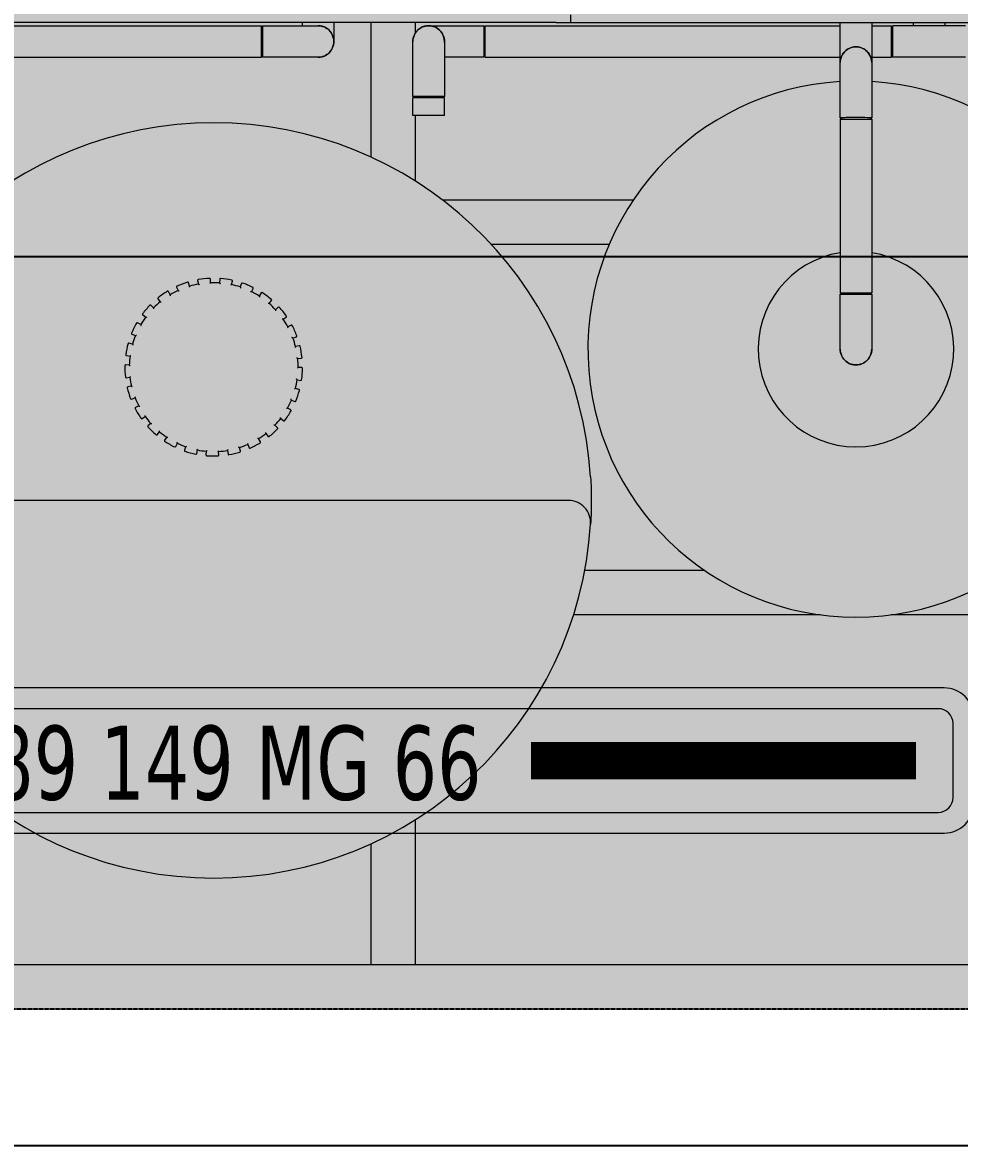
# Model space of a CAD drawing. Header units: centimetres. Extents: x 405564 to 502064, y 46284 to 60634.
# Drawn here: x 485385.8 to 485449, y 55890.3 to 55966.1 of the extents above; entities that cross this region are included whole.
import ezdxf
from ezdxf.enums import TextEntityAlignment as Align

# ---------------------------------------------------------------- set-up
doc = ezdxf.new("R2010")
doc.units = ezdxf.units.CM
doc.linetypes.add('( Hidden )', pattern=[0.375, 0.25, -0.125])
doc.layers.get('0').update_dxf_attribs({"color": 8, "lineweight": 9})
for name, color, linetype, lineweight in [('0-KRCN-AYDINLATMA-130426', 8, 'Continuous', 9), ('0-KRCN-MİMARİ-220526', 8, 'Continuous', 9), ('Visible (ISO)', 8, 'Continuous', 18)]:
    doc.layers.add(name, color=color, linetype=linetype, lineweight=lineweight)
doc.layers.add('AS_NOT_MIMARI', color=8, linetype='Continuous')
doc.layers.add('AS_TAV', color=8, linetype='Continuous')
doc.styles.add('TAHOMA', font='tahoma.ttf')

# ---------------------------------------------------------------- blocks, each defined once
blk = doc.blocks.new('YPL 064U 40OD00 8K89 149 MG 66')
at = {"layer": '0-KRCN-AYDINLATMA-130426'}
for points in [[(75.25, -2.9), (75.25, 2.9, 0.414214), (73.25, 4.9), (-73.25, 4.9, 0.414214), (-75.25, 2.9), (-75.25, -2.9, 0.414214), (-73.25, -4.9), (73.25, -4.9, 0.414214)], [(73.85, -2.5), (73.85, 2.5, 0.414214), (72.85, 3.5), (-72.85, 3.5, 0.414214), (-73.85, 2.5), (-73.85, -2.5, 0.414214), (-72.85, -3.5), (72.85, -3.5, 0.414214)]]:
    blk.add_lwpolyline(points, format="xyb", close=True, dxfattribs=at)
at = {"layer": '0-KRCN-AYDINLATMA-130426', "const_width": 2.508, "elevation": 1.254}
blk.add_lwpolyline([(45.352, -0.008), (71.347, -0.008)], dxfattribs=at)
at = {"layer": '0-KRCN-AYDINLATMA-130426', "ltscale": 60, "style": 'TAHOMA', "width": 0.8}
blk.add_text('YPL 064U 40OD00 8K89 149 MG 66', height=5, dxfattribs=at).set_placement((0.002, -0.148), align=Align.MIDDLE_CENTER)
blk = doc.blocks.new('G$C546873DE')
at = {"layer": '0-KRCN-AYDINLATMA-130426'}
blk.add_blockref('YPL 064U 40OD00 8K89 149 MG 66', (14810.68, 8782.296), dxfattribs=at)
blk = doc.blocks.new('A$Cdfb98813')
h = blk.add_hatch()
h.set_pattern_fill('ANGLE', color=256)
h.set_pattern_definition([(0, (-482318.783, -59032.118), (0, 6.985), [5.08, -1.905]), (90, (-482318.783, -59032.118), (-6.985, 4e-16), [5.08, -1.905])])
h.paths.add_polyline_path([(2235.139, -683), (325.139, -683), (325.139, -933.015), (2235.139, -933.015)])
h.paths.add_polyline_path([(800, -700), (900, -700), (900, -800), (800, -800)], flags=16)
h.paths.add_polyline_path([(1700, -700), (1800, -700), (1800, -800), (1700, -800)], flags=16)
at = {"linetype": '( Hidden )'}
blk.add_lwpolyline([(2235.139, -683), (325.139, -683), (325.139, -933.015), (2235.139, -933.015)], close=True, dxfattribs=at)
blk.add_lwpolyline([(2235.139, -683), (325.139, -683), (325.139, -933.015), (2235.139, -933.015)], close=True, dxfattribs=at)
at = {"layer": 'AS_TAV'}
blk.add_lwpolyline([(1880, -882.25), (621.002, -882.25), (621.002, -942.25), (1880, -942.25)], close=True, dxfattribs=at)
at = {"layer": 'Visible (ISO)'}
for p, q in [((1573.028, -866.415), (1573.028, -865.895)), ((1572.048, -866.415), (1412.528, -866.415)), ((1517.996, -866.635), (1552.157, -866.635)), ((1552.157, -868.768), (1552.157, -866.635)), ((1552.249, -866.635), (1555.966, -866.635)), ((1554.9, -866.415), (1554.9, -866.635)), ((1557.034, -866.415), (1557.034, -867.702)), ((1559.528, -866.415), (1559.528, -875.498)), ((1562.528, -866.415), (1562.528, -867.144)), ((1563.439, -866.635), (1567.155, -866.635)), ((1567.247, -868.768), (1567.247, -866.635)), ((1567.247, -866.635), (1591.224, -866.635)), ((1572.048, -866.415), (1573.028, -866.415)), ((1573.028, -866.415), (1627.008, -866.415)), ((1591.224, -869.125), (1591.224, -866.415)), ((1593.358, -866.415), (1593.358, -869.124)), ((1593.358, -866.635), (1594.693, -866.635)), ((1594.693, -866.727), (1594.785, -866.635)), ((1594.693, -868.768), (1594.693, -866.635)), ((1594.785, -868.768), (1594.785, -866.635)), ((1599.68, -866.635), (1594.785, -866.635)), ((1596.166, -866.635), (1596.166, -866.415)), ((1598.299, -866.415), (1598.299, -866.635)), ((1562.371, -871.419), (1562.371, -867.703)), ((1564.504, -867.703), (1564.504, -871.419)), ((1517.996, -868.768), (1552.157, -868.768)), ((1555.966, -868.768), (1552.249, -868.768)), ((1567.155, -868.768), (1564.504, -868.768)), ((1567.247, -868.768), (1591.224, -868.768)), ((1593.297, -868.768), (1593.297, -868.768)), ((1593.358, -868.768), (1594.693, -868.768)), ((1594.693, -868.676), (1594.785, -868.768)), ((1599.68, -868.768), (1594.785, -868.768)), ((1591.224, -872.844), (1591.224, -869.127)), ((1593.358, -869.127), (1593.358, -872.844)), ((1564.504, -871.512), (1562.371, -871.512)), ((1562.371, -872.701), (1562.371, -871.512)), ((1564.504, -872.701), (1564.504, -871.512)), ((1564.504, -872.701), (1562.371, -872.701)), ((1562.528, -872.701), (1562.528, -877.121)), ((1591.224, -872.936), (1593.358, -872.936)), ((1591.224, -872.936), (1591.224, -884.662)), ((1593.358, -872.936), (1593.358, -884.662)), ((1577.243, -878.415), (1564.39, -878.415)), ((1575.624, -881.415), (1567.681, -881.415)), ((1547.296, -884.224), (1547.224, -883.985)), ((1547.839, -883.837), (1547.885, -884.083)), ((1548.705, -883.992), (1548.696, -883.742)), ((1549.328, -883.752), (1549.311, -884.001)), ((1550.129, -884.117), (1550.182, -883.873)), ((1550.792, -884.039), (1550.713, -884.276)), ((1545.988, -884.8), (1545.86, -884.586)), ((1546.418, -884.29), (1546.523, -884.517)), ((1551.476, -884.592), (1551.588, -884.368)), ((1552.137, -884.681), (1552.002, -884.892)), ((1591.224, -884.662), (1593.358, -884.662)), ((1591.224, -888.471), (1591.224, -884.754)), ((1593.358, -884.754), (1593.358, -888.471)), ((1544.865, -885.683), (1544.687, -885.508)), ((1545.155, -885.082), (1545.313, -885.276)), ((1552.663, -885.387), (1552.827, -885.199)), ((1553.281, -885.638), (1553.098, -885.808)), ((1544.128, -886.164), (1544.329, -886.312)), ((1553.615, -886.453), (1553.821, -886.311)), ((1543.997, -886.818), (1543.781, -886.692)), ((1554.151, -886.85), (1553.932, -886.969)), ((1543.402, -887.467), (1543.634, -887.56)), ((1554.272, -887.721), (1554.507, -887.635)), ((1543.438, -888.133), (1543.198, -888.065)), ((1554.693, -888.239), (1554.451, -888.3)), ((1543.224, -889.546), (1542.974, -889.54)), ((1543.023, -888.909), (1543.271, -888.942)), ((1554.593, -889.114), (1554.842, -889.089)), ((1554.872, -889.72), (1554.622, -889.719)), ((1543.015, -890.401), (1543.263, -890.371)), ((1543.367, -890.967), (1543.124, -891.023)), ((1554.557, -890.542), (1554.804, -890.58)), ((1543.378, -891.847), (1543.611, -891.757)), ((1554.677, -891.199), (1554.435, -891.135)), ((1543.86, -892.308), (1543.638, -892.423)), ((1554.12, -892.582), (1553.902, -892.461)), ((1554.168, -891.917), (1554.398, -892.014)), ((1544.089, -893.158), (1544.292, -893.012)), ((1553.449, -893.151), (1553.647, -893.303)), ((1544.671, -893.485), (1544.485, -893.651)), ((1545.104, -894.251), (1545.265, -894.059)), ((1553.237, -893.784), (1553.056, -893.612)), ((1545.749, -894.423), (1545.61, -894.63)), ((1546.359, -895.057), (1546.467, -894.832)), ((1552.082, -894.728), (1551.95, -894.517)), ((1552.445, -894.168), (1552.599, -894.365)), ((1547.026, -895.063), (1546.943, -895.299)), ((1547.775, -895.526), (1547.823, -895.281)), ((1548.423, -895.366), (1548.401, -895.614)), ((1549.263, -895.627), (1549.249, -895.378)), ((1549.851, -895.311), (1549.891, -895.558)), ((1550.729, -895.356), (1550.654, -895.118)), ((1551.22, -894.904), (1551.321, -895.132)), ((1572.875, -898.687), (1524.969, -898.687)), ((1582.077, -903.415), (1573.98, -903.415)), ((1589.908, -906.415), (1573.223, -906.415)), ((1617.301, -906.415), (1594.675, -906.415)), ((1562.528, -920.254), (1562.528, -930.015)), ((1559.528, -921.877), (1559.528, -930.015)), ((1412.528, -930.015), (1624.528, -930.015)), ((1409.528, -933.015), (1627.528, -933.015))]:
    blk.add_line(p, q, dxfattribs=at)
for centre, radius, start, end in [((1555.967, -867.702), 1.067, 270, 90.06004), ((1563.437, -867.702), 1.067, 359.93996, 179.99432), ((1592.291, -869.126), 1.067, 359.93996, 179.99432), ((1592.291, -888.472), 18.1, 93.37893, 86.62107), ((1548.922, -898.687), 25.5, 3.58332, 176.41668), ((1592.291, -888.472), 6.6, 99.30189, 80.69811), ((1546.464, -884.269), 0.05, 114.40442, 204.8859), ((1548.922, -889.687), 6, 107.05781, 114.40442), ((1547.177, -883.999), 0.05, 16.57633, 107.05781), ((1548.922, -889.687), 5.7, 100.4859, 106.57633), ((1547.888, -883.828), 0.05, 100.00442, 190.4859), ((1548.922, -889.687), 6, 92.65781, 100.00442), ((1548.646, -883.744), 0.05, 2.17633, 92.65781), ((1548.922, -889.687), 5.7, 86.0859, 92.17633), ((1549.378, -883.755), 0.05, 85.60442, 176.0859), ((1548.922, -889.687), 6, 78.25781, 85.60442), ((1548.922, -889.687), 5.7, 71.6859, 77.77633), ((1550.133, -883.862), 0.05, 347.77633, 78.25781), ((1550.839, -884.055), 0.05, 71.20442, 161.6859), ((1548.922, -889.687), 6, 63.85781, 71.20442), ((1548.922, -889.687), 6, 121.45781, 128.80442), ((1545.817, -884.612), 0.05, 30.97633, 121.45781), ((1548.922, -889.687), 5.7, 114.8859, 120.97633), ((1548.922, -889.687), 5.7, 57.2859, 63.37633), ((1551.543, -884.346), 0.05, 333.37633, 63.85781), ((1552.18, -884.708), 0.05, 56.80442, 147.2859), ((1548.922, -889.687), 6, 49.45781, 56.80442), ((1548.922, -889.687), 6, 135.85781, 143.20442), ((1544.652, -885.544), 0.05, 45.37633, 135.85781), ((1548.922, -889.687), 5.7, 129.2859, 135.37633), ((1545.193, -885.051), 0.05, 128.80442, 219.2859), ((1548.922, -889.687), 5.7, 42.8859, 48.97633), ((1552.789, -885.166), 0.05, 318.97633, 49.45781), ((1553.315, -885.675), 0.05, 42.40442, 132.8859), ((1548.922, -889.687), 6, 35.05781, 42.40442), ((1548.922, -889.687), 5.7, 143.6859, 149.77633), ((1544.157, -886.124), 0.05, 143.20442, 233.6859), ((1548.922, -889.687), 5.7, 28.4859, 34.57633), ((1553.792, -886.27), 0.05, 304.57633, 35.05781), ((1548.922, -889.687), 6, 150.25781, 157.60442), ((1543.756, -886.736), 0.05, 59.77633, 150.25781), ((1554.175, -886.894), 0.05, 28.00442, 118.4859), ((1548.922, -889.687), 6, 20.65781, 28.00442), ((1543.421, -887.42), 0.05, 157.60442, 248.0859), ((1548.922, -889.687), 5.7, 158.0859, 164.17633), ((1548.922, -889.687), 5.7, 14.0859, 20.17633), ((1554.489, -887.588), 0.05, 290.17633, 20.65781), ((1548.922, -889.687), 6, 164.65781, 172.00442), ((1543.184, -888.113), 0.05, 74.17633, 164.65781), ((1554.705, -888.288), 0.05, 13.60442, 104.0859), ((1548.922, -889.687), 6, 6.25781, 13.60442), ((1592.291, -888.472), 1.067, 179.93996, 359.99432), ((1542.973, -889.59), 0.05, 88.57633, 179.05781), ((1543.03, -888.86), 0.05, 172.00442, 262.4859), ((1548.922, -889.687), 5.7, 172.4859, 178.57633), ((1548.922, -889.687), 5.7, 359.6859, 5.77633), ((1554.836, -889.039), 0.05, 275.77633, 6.25781), ((1548.922, -889.687), 6, 179.05781, 186.40442), ((1548.922, -889.687), 6, 351.85781, 359.20442), ((1554.871, -889.77), 0.05, 359.20442, 89.6859), ((1543.009, -890.351), 0.05, 186.40442, 276.8859), ((1543.135, -891.072), 0.05, 102.97633, 193.45781), ((1548.922, -889.687), 5.7, 186.8859, 192.97633), ((1548.922, -889.687), 5.7, 345.2859, 351.37633), ((1554.812, -890.53), 0.05, 261.37633, 351.85781), ((1548.922, -889.687), 6, 193.45781, 200.80442), ((1543.36, -891.801), 0.05, 200.80442, 291.2859), ((1548.922, -889.687), 5.7, 201.2859, 207.37633), ((1548.922, -889.687), 6, 337.45781, 344.80442), ((1554.664, -891.247), 0.05, 344.80442, 75.2859), ((1543.661, -892.468), 0.05, 117.37633, 207.85781), ((1548.922, -889.687), 6, 207.85781, 215.20442), ((1548.922, -889.687), 5.7, 330.8859, 336.97633), ((1554.096, -892.626), 0.05, 330.40442, 60.8859), ((1554.417, -891.968), 0.05, 246.97633, 337.45781), ((1544.06, -893.118), 0.05, 215.20442, 305.6859), ((1548.922, -889.687), 5.7, 215.6859, 221.77633), ((1548.922, -889.687), 5.7, 316.4859, 322.57633), ((1553.677, -893.263), 0.05, 232.57633, 323.05781), ((1548.922, -889.687), 6, 323.05781, 330.40442), ((1544.518, -893.689), 0.05, 131.77633, 222.25781), ((1548.922, -889.687), 6, 222.25781, 229.60442), ((1548.922, -889.687), 5.7, 230.0859, 236.17633), ((1548.922, -889.687), 6, 308.65781, 316.00442), ((1553.202, -893.82), 0.05, 316.00442, 46.4859), ((1545.066, -894.219), 0.05, 229.60442, 320.0859), ((1545.652, -894.658), 0.05, 146.17633, 236.65781), ((1548.922, -889.687), 6, 236.65781, 244.00442), ((1548.922, -889.687), 5.7, 244.4859, 250.57633), ((1548.922, -889.687), 6, 294.25781, 301.60442), ((1548.922, -889.687), 5.7, 302.0859, 308.17633), ((1552.04, -894.755), 0.05, 301.60442, 32.0859), ((1552.639, -894.334), 0.05, 218.17633, 308.65781), ((1546.314, -895.035), 0.05, 244.00442, 334.4859), ((1546.99, -895.315), 0.05, 160.57633, 251.05781), ((1548.922, -889.687), 6, 251.05781, 258.40442), ((1547.726, -895.516), 0.05, 258.40442, 348.8859), ((1548.922, -889.687), 5.7, 258.8859, 264.97633), ((1548.451, -895.619), 0.05, 174.97633, 265.45781), ((1548.922, -889.687), 5.7, 273.2859, 279.37633), ((1549.941, -895.55), 0.05, 189.37633, 279.85781), ((1548.922, -889.687), 6, 279.85781, 287.20442), ((1548.922, -889.687), 5.7, 287.6859, 293.77633), ((1550.682, -895.371), 0.05, 287.20442, 17.6859), ((1551.366, -895.112), 0.05, 203.77633, 294.25781), ((1548.922, -889.687), 6, 265.45781, 272.80442), ((1549.213, -895.63), 0.05, 272.80442, 3.2859), ((1572.875, -900.187), 1.5, 356.41668, 90), ((1548.922, -898.687), 25.5, 183.58332, 356.41668)]:
    blk.add_arc(centre, radius, start, end, dxfattribs=at)
for points in [[(1552.249, -866.635), (1552.219, -866.665), (1552.188, -866.696), (1552.157, -866.727)], [(1567.247, -866.727), (1567.217, -866.696), (1567.186, -866.665), (1567.155, -866.635)], [(1562.371, -867.703), (1562.371, -867.702), (1562.371, -867.702), (1562.371, -867.701)], [(1552.157, -868.676), (1552.188, -868.707), (1552.219, -868.738), (1552.249, -868.768)], [(1552.249, -868.768), (1552.249, -868.768), (1552.249, -868.768), (1552.249, -868.768)], [(1555.967, -868.768), (1555.967, -868.768), (1555.966, -868.768), (1555.966, -868.768)], [(1567.155, -868.768), (1567.186, -868.738), (1567.217, -868.707), (1567.247, -868.676)], [(1591.224, -869.127), (1591.224, -869.127), (1591.224, -869.126), (1591.224, -869.126)], [(1562.371, -871.419), (1562.371, -871.419), (1562.371, -871.419), (1562.371, -871.419)], [(1562.371, -871.419), (1562.401, -871.45), (1562.432, -871.481), (1562.463, -871.512)], [(1564.412, -871.512), (1564.443, -871.481), (1564.473, -871.45), (1564.504, -871.419)], [(1591.224, -872.844), (1591.224, -872.844), (1591.224, -872.844), (1591.224, -872.844)], [(1591.224, -872.844), (1591.255, -872.875), (1591.286, -872.905), (1591.317, -872.936)], [(1593.266, -872.936), (1593.297, -872.905), (1593.327, -872.875), (1593.358, -872.844)], [(1591.317, -884.662), (1591.286, -884.693), (1591.255, -884.724), (1591.224, -884.754)], [(1593.358, -884.754), (1593.327, -884.724), (1593.297, -884.693), (1593.266, -884.662)], [(1593.358, -884.754), (1593.358, -884.754), (1593.358, -884.754), (1593.358, -884.754)], [(1593.358, -888.471), (1593.358, -888.471), (1593.358, -888.472), (1593.358, -888.472)]]:
    blk.add_open_spline(points, degree=3, dxfattribs=at)
for points, knots in [([(1552.249, -868.768), (1552.25, -868.768), (1552.25, -868.653), (1552.251, -868.456), (1552.251, -868.357), (1552.251, -868.239), (1552.251, -868.109), (1552.251, -867.98), (1552.251, -867.841), (1552.251, -867.701), (1552.251, -867.561), (1552.251, -867.422), (1552.251, -867.292), (1552.251, -867.163), (1552.251, -867.045), (1552.251, -866.947), (1552.25, -866.848), (1552.25, -866.769), (1552.25, -866.716), (1552.25, -866.663), (1552.25, -866.634), (1552.249, -866.635)], [-1, -1, -1, -1, -0.875, -0.875, -0.875, -0.8125, -0.8125, -0.8125, -0.75, -0.75, -0.75, -0.6875, -0.6875, -0.6875, -0.625, -0.625, -0.625, -0.5625, -0.5625, -0.5625, -0.5000831, -0.5000831, -0.5000831, -0.5000831]), ([(1555.966, -866.635), (1556.106, -866.635), (1556.244, -866.662), (1556.373, -866.716), (1556.503, -866.769), (1556.621, -866.848), (1556.72, -866.947), (1556.918, -867.144), (1557.033, -867.42), (1557.033, -867.7), (1557.033, -867.84), (1557.006, -867.979), (1556.952, -868.108), (1556.899, -868.238), (1556.82, -868.356), (1556.721, -868.455), (1556.622, -868.554), (1556.505, -868.633), (1556.375, -868.687), (1556.246, -868.741), (1556.107, -868.768), (1555.967, -868.768), (1555.967, -868.768), (1555.967, -868.768), (1555.967, -868.768)], [-0.4998539, -0.4998539, -0.4998539, -0.4998539, -0.4375, -0.4375, -0.4375, -0.375, -0.375, -0.375, -0.25, -0.25, -0.25, -0.1875, -0.1875, -0.1875, -0.125, -0.125, -0.125, -0.0625, -0.0625, -0.0625, 0, 0, 0, 0.0000157, 0.0000157, 0.0000157, 0.0000157]), ([(1562.371, -867.701), (1562.371, -867.422), (1562.486, -867.145), (1562.683, -866.948), (1562.782, -866.849), (1562.9, -866.77), (1563.029, -866.717), (1563.159, -866.663), (1563.298, -866.636), (1563.438, -866.636), (1563.578, -866.636), (1563.717, -866.664), (1563.847, -866.717), (1563.976, -866.771), (1564.094, -866.85), (1564.192, -866.949), (1564.291, -867.048), (1564.37, -867.167), (1564.423, -867.295), (1564.476, -867.423), (1564.504, -867.563), (1564.504, -867.703)], [-1, -1, -1, -1, -0.875, -0.875, -0.875, -0.8125, -0.8125, -0.8125, -0.75, -0.75, -0.75, -0.6875, -0.6875, -0.6875, -0.625, -0.625, -0.625, -0.5625, -0.5625, -0.5625, -0.5002593, -0.5002593, -0.5002593, -0.5002593]), ([(1564.504, -867.757), (1564.505, -867.739), (1564.506, -867.721), (1564.506, -867.704), (1564.506, -867.563), (1564.478, -867.425), (1564.425, -867.295), (1564.372, -867.165), (1564.293, -867.048), (1564.194, -866.948), (1564.096, -866.849), (1563.977, -866.77), (1563.849, -866.717), (1563.721, -866.663), (1563.58, -866.635), (1563.439, -866.635), (1563.439, -866.635), (1563.439, -866.635), (1563.439, -866.635)], [-0.7579699, -0.7579699, -0.7579699, -0.7579699, -0.75, -0.75, -0.75, -0.6875, -0.6875, -0.6875, -0.625, -0.625, -0.625, -0.5625, -0.5625, -0.5625, -0.5, -0.5, -0.5, -0.4998864, -0.4998864, -0.4998864, -0.4998864]), ([(1567.155, -866.635), (1567.155, -866.635), (1567.155, -866.635), (1567.155, -866.635), (1567.155, -866.635), (1567.156, -866.663), (1567.156, -866.717), (1567.156, -866.77), (1567.157, -866.849), (1567.157, -866.948), (1567.158, -867.146), (1567.158, -867.423), (1567.158, -867.703), (1567.158, -867.842), (1567.158, -867.981), (1567.158, -868.111), (1567.158, -868.24), (1567.157, -868.357), (1567.157, -868.457), (1567.157, -868.556), (1567.156, -868.634), (1567.156, -868.688), (1567.156, -868.741), (1567.155, -868.768), (1567.155, -868.768)], [-0.5002593, -0.5002593, -0.5002593, -0.5002593, -0.5, -0.5, -0.5, -0.4375, -0.4375, -0.4375, -0.375, -0.375, -0.375, -0.25, -0.25, -0.25, -0.1875, -0.1875, -0.1875, -0.125, -0.125, -0.125, -0.0625, -0.0625, -0.0625, -0.0001822, -0.0001822, -0.0001822, -0.0001822]), ([(1597.287, -866.635), (1597.269, -866.634), (1597.25, -866.633), (1597.231, -866.633), (1597.213, -866.633), (1597.195, -866.634), (1597.177, -866.635)], [-0.25835912, -0.25835912, -0.25835912, -0.25835912, -0.25, -0.25, -0.25, -0.24188931, -0.24188931, -0.24188931, -0.24188931]), ([(1593.358, -869.128), (1593.358, -869.127), (1593.358, -869.125), (1593.358, -869.123), (1593.358, -868.983), (1593.33, -868.844), (1593.276, -868.715), (1593.222, -868.586), (1593.143, -868.468), (1593.044, -868.369), (1592.846, -868.172), (1592.57, -868.058), (1592.29, -868.058), (1592.15, -868.058), (1592.011, -868.086), (1591.882, -868.14), (1591.753, -868.193), (1591.635, -868.272), (1591.536, -868.371), (1591.437, -868.471), (1591.359, -868.588), (1591.305, -868.718), (1591.252, -868.847), (1591.224, -868.986), (1591.224, -869.126)], [-0.5007204, -0.5007204, -0.5007204, -0.5007204, -0.5, -0.5, -0.5, -0.4375, -0.4375, -0.4375, -0.375, -0.375, -0.375, -0.25, -0.25, -0.25, -0.1875, -0.1875, -0.1875, -0.125, -0.125, -0.125, -0.0625, -0.0625, -0.0625, -0.0000315, -0.0000315, -0.0000315, -0.0000315]), ([(1591.224, -869.126), (1591.225, -868.846), (1591.339, -868.57), (1591.537, -868.372), (1591.636, -868.274), (1591.754, -868.195), (1591.883, -868.141), (1592.013, -868.088), (1592.152, -868.06), (1592.292, -868.06), (1592.432, -868.06), (1592.571, -868.088), (1592.7, -868.142), (1592.83, -868.196), (1592.947, -868.274), (1593.046, -868.373), (1593.145, -868.472), (1593.224, -868.591), (1593.277, -868.719), (1593.33, -868.847), (1593.358, -868.987), (1593.358, -869.127)], [-1, -1, -1, -1, -0.875, -0.875, -0.875, -0.8125, -0.8125, -0.8125, -0.75, -0.75, -0.75, -0.6875, -0.6875, -0.6875, -0.625, -0.625, -0.625, -0.5625, -0.5625, -0.5625, -0.5002593, -0.5002593, -0.5002593, -0.5002593]), ([(1564.504, -871.419), (1564.504, -871.419), (1564.504, -871.419), (1564.504, -871.419), (1564.504, -871.419), (1564.477, -871.419), (1564.423, -871.418), (1564.37, -871.418), (1564.291, -871.418), (1564.192, -871.418), (1563.995, -871.418), (1563.718, -871.417), (1563.439, -871.417), (1563.299, -871.417), (1563.16, -871.417), (1563.031, -871.418), (1562.901, -871.418), (1562.783, -871.418), (1562.684, -871.418), (1562.585, -871.418), (1562.506, -871.418), (1562.452, -871.418), (1562.398, -871.419), (1562.371, -871.419), (1562.371, -871.419), (1562.371, -871.419), (1562.371, -871.419), (1562.371, -871.419)], [-0.5003432, -0.5003432, -0.5003432, -0.5003432, -0.5, -0.5, -0.5, -0.4375, -0.4375, -0.4375, -0.375, -0.375, -0.375, -0.25, -0.25, -0.25, -0.1875, -0.1875, -0.1875, -0.125, -0.125, -0.125, -0.0625, -0.0625, -0.0625, 0, 0, 0, 0.0000157, 0.0000157, 0.0000157, 0.0000157]), ([(1593.358, -872.844), (1593.358, -872.844), (1593.358, -872.844), (1593.358, -872.844), (1593.358, -872.844), (1593.331, -872.843), (1593.277, -872.843), (1593.224, -872.843), (1593.145, -872.843), (1593.046, -872.843), (1592.849, -872.842), (1592.572, -872.842), (1592.293, -872.842), (1592.153, -872.842), (1592.014, -872.842), (1591.884, -872.842), (1591.755, -872.842), (1591.637, -872.842), (1591.538, -872.843), (1591.439, -872.843), (1591.36, -872.843), (1591.306, -872.843), (1591.252, -872.843), (1591.225, -872.844), (1591.224, -872.844), (1591.224, -872.844), (1591.224, -872.844), (1591.224, -872.844)], [-0.5003432, -0.5003432, -0.5003432, -0.5003432, -0.5, -0.5, -0.5, -0.4375, -0.4375, -0.4375, -0.375, -0.375, -0.375, -0.25, -0.25, -0.25, -0.1875, -0.1875, -0.1875, -0.125, -0.125, -0.125, -0.0625, -0.0625, -0.0625, 0, 0, 0, 0.0000157, 0.0000157, 0.0000157, 0.0000157]), ([(1547.296, -884.224), (1547.296, -884.224), (1547.295, -884.225), (1547.294, -884.228), (1547.292, -884.231), (1547.288, -884.238), (1547.285, -884.244), (1547.279, -884.255), (1547.276, -884.261), (1547.269, -884.273), (1547.266, -884.28), (1547.262, -884.286), (1547.262, -884.287), (1547.262, -884.287)], [0.09561596, 0.09561596, 0.09561596, 0.09561596, 0.10978, 0.10978, 0.12595669, 0.12595669, 0.14752691, 0.14752691, 0.16882745, 0.16882745, 0.19123192, 0.19123192, 0.1916811, 0.1916811, 0.1916811, 0.1916811]), ([(1547.885, -884.083), (1547.885, -884.083), (1547.885, -884.083), (1547.888, -884.085), (1547.891, -884.087), (1547.898, -884.092), (1547.903, -884.095), (1547.913, -884.102), (1547.919, -884.106), (1547.93, -884.114), (1547.936, -884.118), (1547.943, -884.123), (1547.943, -884.123), (1547.943, -884.123)], [-0.09561596, -0.09561596, -0.09561596, -0.09561596, -0.08145192, -0.08145192, -0.06527524, -0.06527524, -0.04370502, -0.04370502, -0.02240448, -0.02240448, 0, 0, 0.00044918, 0.00044918, 0.00044918, 0.00044918]), ([(1548.705, -883.992), (1548.705, -883.992), (1548.705, -883.992), (1548.702, -883.995), (1548.7, -883.997), (1548.695, -884.003), (1548.691, -884.008), (1548.682, -884.017), (1548.677, -884.022), (1548.668, -884.032), (1548.663, -884.038), (1548.658, -884.043), (1548.658, -884.044), (1548.657, -884.044)], [0.09561596, 0.09561596, 0.09561596, 0.09561596, 0.10978, 0.10978, 0.12595669, 0.12595669, 0.14752691, 0.14752691, 0.16882745, 0.16882745, 0.19123192, 0.19123192, 0.1916811, 0.1916811, 0.1916811, 0.1916811]), ([(1549.311, -884.001), (1549.311, -884.001), (1549.312, -884.001), (1549.314, -884.004), (1549.316, -884.006), (1549.322, -884.013), (1549.325, -884.017), (1549.334, -884.027), (1549.338, -884.032), (1549.347, -884.043), (1549.352, -884.048), (1549.357, -884.054), (1549.357, -884.054), (1549.357, -884.054)], [-0.09561596, -0.09561596, -0.09561596, -0.09561596, -0.08145192, -0.08145192, -0.06527524, -0.06527524, -0.04370502, -0.04370502, -0.02240448, -0.02240448, 0, 0, 0.00044918, 0.00044918, 0.00044918, 0.00044918]), ([(1550.129, -884.117), (1550.129, -884.117), (1550.128, -884.117), (1550.125, -884.119), (1550.122, -884.121), (1550.115, -884.125), (1550.11, -884.129), (1550.1, -884.135), (1550.094, -884.139), (1550.082, -884.147), (1550.076, -884.151), (1550.07, -884.155), (1550.069, -884.155), (1550.069, -884.155)], [0.09561596, 0.09561596, 0.09561596, 0.09561596, 0.10978, 0.10978, 0.12595669, 0.12595669, 0.14752691, 0.14752691, 0.16882745, 0.16882745, 0.19123192, 0.19123192, 0.1916811, 0.1916811, 0.1916811, 0.1916811]), ([(1545.988, -884.8), (1545.988, -884.8), (1545.988, -884.801), (1545.987, -884.805), (1545.986, -884.808), (1545.984, -884.816), (1545.983, -884.822), (1545.98, -884.834), (1545.978, -884.84), (1545.975, -884.854), (1545.973, -884.861), (1545.971, -884.869), (1545.971, -884.869), (1545.971, -884.869)], [0.09561596, 0.09561596, 0.09561596, 0.09561596, 0.10978, 0.10978, 0.12595669, 0.12595669, 0.14752691, 0.14752691, 0.16882745, 0.16882745, 0.19123192, 0.19123192, 0.1916811, 0.1916811, 0.1916811, 0.1916811]), ([(1546.523, -884.517), (1546.523, -884.517), (1546.524, -884.517), (1546.528, -884.518), (1546.53, -884.519), (1546.538, -884.522), (1546.544, -884.524), (1546.556, -884.529), (1546.562, -884.531), (1546.575, -884.536), (1546.582, -884.538), (1546.59, -884.541), (1546.59, -884.541), (1546.59, -884.541)], [-0.09561596, -0.09561596, -0.09561596, -0.09561596, -0.08145192, -0.08145192, -0.06527524, -0.06527524, -0.04370502, -0.04370502, -0.02240448, -0.02240448, 0, 0, 0.00044918, 0.00044918, 0.00044918, 0.00044918]), ([(1550.713, -884.276), (1550.713, -884.276), (1550.713, -884.277), (1550.715, -884.28), (1550.716, -884.283), (1550.72, -884.29), (1550.723, -884.296), (1550.728, -884.307), (1550.732, -884.313), (1550.738, -884.326), (1550.741, -884.332), (1550.745, -884.339), (1550.745, -884.339), (1550.745, -884.34)], [-0.09561596, -0.09561596, -0.09561596, -0.09561596, -0.08145192, -0.08145192, -0.06527524, -0.06527524, -0.04370502, -0.04370502, -0.02240448, -0.02240448, 0, 0, 0.00044918, 0.00044918, 0.00044918, 0.00044918]), ([(1551.476, -884.592), (1551.476, -884.592), (1551.475, -884.592), (1551.472, -884.593), (1551.469, -884.594), (1551.461, -884.597), (1551.455, -884.599), (1551.444, -884.603), (1551.437, -884.605), (1551.424, -884.609), (1551.417, -884.612), (1551.409, -884.614), (1551.409, -884.614), (1551.409, -884.614)], [0.09561596, 0.09561596, 0.09561596, 0.09561596, 0.10978, 0.10978, 0.12595669, 0.12595669, 0.14752691, 0.14752691, 0.16882745, 0.16882745, 0.19123192, 0.19123192, 0.1916811, 0.1916811, 0.1916811, 0.1916811]), ([(1552.002, -884.892), (1552.002, -884.892), (1552.003, -884.892), (1552.003, -884.896), (1552.004, -884.899), (1552.006, -884.907), (1552.007, -884.913), (1552.01, -884.925), (1552.011, -884.932), (1552.014, -884.946), (1552.016, -884.953), (1552.017, -884.961), (1552.017, -884.961), (1552.017, -884.961)], [-0.09561596, -0.09561596, -0.09561596, -0.09561596, -0.08145192, -0.08145192, -0.06527524, -0.06527524, -0.04370502, -0.04370502, -0.02240448, -0.02240448, 0, 0, 0.00044918, 0.00044918, 0.00044918, 0.00044918]), ([(1591.224, -884.754), (1591.224, -884.754), (1591.224, -884.754), (1591.224, -884.754), (1591.224, -884.755), (1591.252, -884.755), (1591.305, -884.755), (1591.359, -884.755), (1591.437, -884.756), (1591.536, -884.756), (1591.734, -884.756), (1592.01, -884.756), (1592.29, -884.756), (1592.43, -884.756), (1592.569, -884.756), (1592.698, -884.756), (1592.827, -884.756), (1592.945, -884.756), (1593.045, -884.756), (1593.144, -884.756), (1593.223, -884.755), (1593.276, -884.755), (1593.33, -884.755), (1593.358, -884.755), (1593.358, -884.754), (1593.358, -884.754), (1593.358, -884.754), (1593.358, -884.754)], [-0.5003432, -0.5003432, -0.5003432, -0.5003432, -0.5, -0.5, -0.5, -0.4375, -0.4375, -0.4375, -0.375, -0.375, -0.375, -0.25, -0.25, -0.25, -0.1875, -0.1875, -0.1875, -0.125, -0.125, -0.125, -0.0625, -0.0625, -0.0625, 0, 0, 0, 0.0000157, 0.0000157, 0.0000157, 0.0000157]), ([(1544.865, -885.683), (1544.865, -885.683), (1544.865, -885.684), (1544.865, -885.688), (1544.865, -885.691), (1544.865, -885.699), (1544.865, -885.705), (1544.865, -885.718), (1544.865, -885.725), (1544.865, -885.739), (1544.866, -885.746), (1544.866, -885.754), (1544.866, -885.754), (1544.866, -885.754)], [0.09561596, 0.09561596, 0.09561596, 0.09561596, 0.10978, 0.10978, 0.12595669, 0.12595669, 0.14752691, 0.14752691, 0.16882745, 0.16882745, 0.19123192, 0.19123192, 0.1916811, 0.1916811, 0.1916811, 0.1916811]), ([(1545.313, -885.276), (1545.313, -885.276), (1545.314, -885.276), (1545.317, -885.276), (1545.32, -885.276), (1545.329, -885.277), (1545.335, -885.278), (1545.347, -885.279), (1545.354, -885.28), (1545.368, -885.281), (1545.375, -885.282), (1545.383, -885.283), (1545.383, -885.283), (1545.383, -885.283)], [-0.09561596, -0.09561596, -0.09561596, -0.09561596, -0.08145192, -0.08145192, -0.06527524, -0.06527524, -0.04370502, -0.04370502, -0.02240448, -0.02240448, 0, 0, 0.00044918, 0.00044918, 0.00044918, 0.00044918]), ([(1552.663, -885.387), (1552.663, -885.387), (1552.662, -885.387), (1552.659, -885.387), (1552.656, -885.388), (1552.647, -885.388), (1552.641, -885.389), (1552.629, -885.39), (1552.622, -885.39), (1552.608, -885.391), (1552.6, -885.392), (1552.593, -885.392), (1552.593, -885.392), (1552.593, -885.392)], [0.09561596, 0.09561596, 0.09561596, 0.09561596, 0.10978, 0.10978, 0.12595669, 0.12595669, 0.14752691, 0.14752691, 0.16882745, 0.16882745, 0.19123192, 0.19123192, 0.1916811, 0.1916811, 0.1916811, 0.1916811]), ([(1544.329, -886.312), (1544.329, -886.312), (1544.33, -886.312), (1544.334, -886.311), (1544.336, -886.311), (1544.345, -886.309), (1544.351, -886.309), (1544.363, -886.307), (1544.37, -886.306), (1544.384, -886.304), (1544.391, -886.302), (1544.399, -886.301), (1544.399, -886.301), (1544.399, -886.301)], [-0.09561596, -0.09561596, -0.09561596, -0.09561596, -0.08145192, -0.08145192, -0.06527524, -0.06527524, -0.04370502, -0.04370502, -0.02240448, -0.02240448, 0, 0, 0.00044918, 0.00044918, 0.00044918, 0.00044918]), ([(1553.098, -885.808), (1553.098, -885.808), (1553.098, -885.809), (1553.098, -885.813), (1553.098, -885.816), (1553.098, -885.824), (1553.098, -885.83), (1553.097, -885.843), (1553.097, -885.85), (1553.096, -885.864), (1553.096, -885.871), (1553.096, -885.879), (1553.096, -885.879), (1553.096, -885.879)], [-0.09561596, -0.09561596, -0.09561596, -0.09561596, -0.08145192, -0.08145192, -0.06527524, -0.06527524, -0.04370502, -0.04370502, -0.02240448, -0.02240448, 0, 0, 0.00044918, 0.00044918, 0.00044918, 0.00044918]), ([(1553.615, -886.453), (1553.615, -886.453), (1553.614, -886.452), (1553.611, -886.452), (1553.608, -886.451), (1553.599, -886.45), (1553.594, -886.449), (1553.581, -886.446), (1553.575, -886.445), (1553.561, -886.443), (1553.553, -886.441), (1553.546, -886.44), (1553.546, -886.44), (1553.545, -886.44)], [0.09561596, 0.09561596, 0.09561596, 0.09561596, 0.10978, 0.10978, 0.12595669, 0.12595669, 0.14752691, 0.14752691, 0.16882745, 0.16882745, 0.19123192, 0.19123192, 0.1916811, 0.1916811, 0.1916811, 0.1916811]), ([(1543.997, -886.818), (1543.997, -886.818), (1543.997, -886.819), (1543.998, -886.823), (1543.999, -886.826), (1544.001, -886.834), (1544.002, -886.839), (1544.006, -886.852), (1544.007, -886.858), (1544.011, -886.872), (1544.013, -886.879), (1544.015, -886.886), (1544.015, -886.887), (1544.015, -886.887)], [0.09561596, 0.09561596, 0.09561596, 0.09561596, 0.10978, 0.10978, 0.12595669, 0.12595669, 0.14752691, 0.14752691, 0.16882745, 0.16882745, 0.19123192, 0.19123192, 0.1916811, 0.1916811, 0.1916811, 0.1916811]), ([(1553.932, -886.969), (1553.932, -886.969), (1553.932, -886.97), (1553.931, -886.973), (1553.93, -886.976), (1553.927, -886.984), (1553.926, -886.99), (1553.922, -887.002), (1553.92, -887.008), (1553.916, -887.022), (1553.914, -887.029), (1553.912, -887.036), (1553.912, -887.037), (1553.912, -887.037)], [-0.09561596, -0.09561596, -0.09561596, -0.09561596, -0.08145192, -0.08145192, -0.06527524, -0.06527524, -0.04370502, -0.04370502, -0.02240448, -0.02240448, 0, 0, 0.00044918, 0.00044918, 0.00044918, 0.00044918]), ([(1543.634, -887.56), (1543.634, -887.56), (1543.635, -887.56), (1543.638, -887.558), (1543.641, -887.557), (1543.649, -887.554), (1543.654, -887.552), (1543.666, -887.547), (1543.672, -887.544), (1543.685, -887.538), (1543.692, -887.536), (1543.699, -887.533), (1543.699, -887.533), (1543.699, -887.532)], [-0.09561596, -0.09561596, -0.09561596, -0.09561596, -0.08145192, -0.08145192, -0.06527524, -0.06527524, -0.04370502, -0.04370502, -0.02240448, -0.02240448, 0, 0, 0.00044918, 0.00044918, 0.00044918, 0.00044918]), ([(1554.272, -887.721), (1554.272, -887.721), (1554.271, -887.721), (1554.268, -887.719), (1554.265, -887.718), (1554.258, -887.715), (1554.252, -887.712), (1554.241, -887.707), (1554.235, -887.704), (1554.222, -887.698), (1554.215, -887.695), (1554.208, -887.692), (1554.208, -887.692), (1554.208, -887.692)], [0.09561596, 0.09561596, 0.09561596, 0.09561596, 0.10978, 0.10978, 0.12595669, 0.12595669, 0.14752691, 0.14752691, 0.16882745, 0.16882745, 0.19123192, 0.19123192, 0.1916811, 0.1916811, 0.1916811, 0.1916811]), ([(1543.438, -888.133), (1543.438, -888.133), (1543.438, -888.134), (1543.44, -888.137), (1543.442, -888.14), (1543.446, -888.147), (1543.449, -888.152), (1543.455, -888.163), (1543.458, -888.169), (1543.465, -888.182), (1543.469, -888.188), (1543.472, -888.195), (1543.473, -888.195), (1543.473, -888.195)], [0.09561596, 0.09561596, 0.09561596, 0.09561596, 0.10978, 0.10978, 0.12595669, 0.12595669, 0.14752691, 0.14752691, 0.16882745, 0.16882745, 0.19123192, 0.19123192, 0.1916811, 0.1916811, 0.1916811, 0.1916811]), ([(1554.451, -888.3), (1554.451, -888.3), (1554.45, -888.301), (1554.448, -888.304), (1554.447, -888.307), (1554.442, -888.314), (1554.439, -888.319), (1554.433, -888.33), (1554.429, -888.336), (1554.422, -888.348), (1554.418, -888.354), (1554.414, -888.361), (1554.414, -888.361), (1554.414, -888.361)], [-0.09561596, -0.09561596, -0.09561596, -0.09561596, -0.08145192, -0.08145192, -0.06527524, -0.06527524, -0.04370502, -0.04370502, -0.02240448, -0.02240448, 0, 0, 0.00044918, 0.00044918, 0.00044918, 0.00044918]), ([(1593.358, -888.472), (1593.358, -888.752), (1593.243, -889.028), (1593.045, -889.226), (1592.946, -889.325), (1592.829, -889.404), (1592.699, -889.457), (1592.57, -889.51), (1592.431, -889.538), (1592.291, -889.538), (1592.15, -889.538), (1592.012, -889.51), (1591.882, -889.456), (1591.753, -889.403), (1591.635, -889.324), (1591.536, -889.225), (1591.437, -889.126), (1591.358, -889.007), (1591.305, -888.879), (1591.253, -888.751), (1591.224, -888.611), (1591.224, -888.471)], [-1, -1, -1, -1, -0.875, -0.875, -0.875, -0.8125, -0.8125, -0.8125, -0.75, -0.75, -0.75, -0.6875, -0.6875, -0.6875, -0.625, -0.625, -0.625, -0.5625, -0.5625, -0.5625, -0.5002593, -0.5002593, -0.5002593, -0.5002593]), ([(1543.224, -889.546), (1543.224, -889.546), (1543.224, -889.546), (1543.227, -889.549), (1543.229, -889.551), (1543.235, -889.557), (1543.239, -889.562), (1543.247, -889.571), (1543.252, -889.576), (1543.262, -889.586), (1543.267, -889.591), (1543.272, -889.597), (1543.273, -889.597), (1543.273, -889.597)], [0.09561596, 0.09561596, 0.09561596, 0.09561596, 0.10978, 0.10978, 0.12595669, 0.12595669, 0.14752691, 0.14752691, 0.16882745, 0.16882745, 0.19123192, 0.19123192, 0.1916811, 0.1916811, 0.1916811, 0.1916811]), ([(1543.271, -888.942), (1543.271, -888.942), (1543.272, -888.941), (1543.275, -888.939), (1543.277, -888.937), (1543.284, -888.932), (1543.288, -888.929), (1543.298, -888.921), (1543.304, -888.917), (1543.315, -888.908), (1543.321, -888.904), (1543.327, -888.899), (1543.327, -888.899), (1543.327, -888.899)], [-0.09561596, -0.09561596, -0.09561596, -0.09561596, -0.08145192, -0.08145192, -0.06527524, -0.06527524, -0.04370502, -0.04370502, -0.02240448, -0.02240448, 0, 0, 0.00044918, 0.00044918, 0.00044918, 0.00044918]), ([(1554.593, -889.114), (1554.593, -889.114), (1554.592, -889.113), (1554.589, -889.111), (1554.587, -889.109), (1554.581, -889.104), (1554.576, -889.1), (1554.566, -889.092), (1554.561, -889.088), (1554.55, -889.079), (1554.544, -889.074), (1554.538, -889.069), (1554.538, -889.069), (1554.538, -889.069)], [0.09561596, 0.09561596, 0.09561596, 0.09561596, 0.10978, 0.10978, 0.12595669, 0.12595669, 0.14752691, 0.14752691, 0.16882745, 0.16882745, 0.19123192, 0.19123192, 0.1916811, 0.1916811, 0.1916811, 0.1916811]), ([(1554.622, -889.719), (1554.622, -889.719), (1554.621, -889.719), (1554.619, -889.722), (1554.616, -889.724), (1554.61, -889.73), (1554.606, -889.734), (1554.597, -889.743), (1554.592, -889.748), (1554.582, -889.758), (1554.577, -889.763), (1554.572, -889.768), (1554.571, -889.768), (1554.571, -889.768)], [-0.09561596, -0.09561596, -0.09561596, -0.09561596, -0.08145192, -0.08145192, -0.06527524, -0.06527524, -0.04370502, -0.04370502, -0.02240448, -0.02240448, 0, 0, 0.00044918, 0.00044918, 0.00044918, 0.00044918]), ([(1543.263, -890.371), (1543.263, -890.371), (1543.264, -890.37), (1543.266, -890.367), (1543.268, -890.365), (1543.273, -890.358), (1543.277, -890.354), (1543.284, -890.344), (1543.289, -890.338), (1543.297, -890.327), (1543.302, -890.321), (1543.307, -890.315), (1543.307, -890.315), (1543.307, -890.315)], [-0.09561596, -0.09561596, -0.09561596, -0.09561596, -0.08145192, -0.08145192, -0.06527524, -0.06527524, -0.04370502, -0.04370502, -0.02240448, -0.02240448, 0, 0, 0.00044918, 0.00044918, 0.00044918, 0.00044918]), ([(1543.367, -890.967), (1543.367, -890.967), (1543.368, -890.968), (1543.371, -890.97), (1543.374, -890.971), (1543.381, -890.976), (1543.386, -890.979), (1543.397, -890.986), (1543.403, -890.989), (1543.415, -890.997), (1543.421, -891.001), (1543.427, -891.005), (1543.428, -891.005), (1543.428, -891.005)], [0.09561596, 0.09561596, 0.09561596, 0.09561596, 0.10978, 0.10978, 0.12595669, 0.12595669, 0.14752691, 0.14752691, 0.16882745, 0.16882745, 0.19123192, 0.19123192, 0.1916811, 0.1916811, 0.1916811, 0.1916811]), ([(1554.557, -890.542), (1554.557, -890.542), (1554.557, -890.541), (1554.555, -890.538), (1554.553, -890.536), (1554.548, -890.529), (1554.544, -890.524), (1554.537, -890.514), (1554.533, -890.509), (1554.525, -890.498), (1554.52, -890.491), (1554.516, -890.485), (1554.515, -890.485), (1554.515, -890.485)], [0.09561596, 0.09561596, 0.09561596, 0.09561596, 0.10978, 0.10978, 0.12595669, 0.12595669, 0.14752691, 0.14752691, 0.16882745, 0.16882745, 0.19123192, 0.19123192, 0.1916811, 0.1916811, 0.1916811, 0.1916811]), ([(1543.611, -891.757), (1543.611, -891.757), (1543.611, -891.756), (1543.613, -891.752), (1543.614, -891.75), (1543.617, -891.742), (1543.62, -891.737), (1543.625, -891.725), (1543.627, -891.719), (1543.633, -891.706), (1543.636, -891.699), (1543.639, -891.692), (1543.639, -891.692), (1543.639, -891.692)], [-0.09561596, -0.09561596, -0.09561596, -0.09561596, -0.08145192, -0.08145192, -0.06527524, -0.06527524, -0.04370502, -0.04370502, -0.02240448, -0.02240448, 0, 0, 0.00044918, 0.00044918, 0.00044918, 0.00044918]), ([(1554.435, -891.135), (1554.435, -891.135), (1554.434, -891.136), (1554.431, -891.138), (1554.428, -891.139), (1554.421, -891.143), (1554.416, -891.146), (1554.405, -891.153), (1554.399, -891.156), (1554.387, -891.163), (1554.381, -891.167), (1554.374, -891.171), (1554.374, -891.171), (1554.374, -891.171)], [-0.09561596, -0.09561596, -0.09561596, -0.09561596, -0.08145192, -0.08145192, -0.06527524, -0.06527524, -0.04370502, -0.04370502, -0.02240448, -0.02240448, 0, 0, 0.00044918, 0.00044918, 0.00044918, 0.00044918]), ([(1543.86, -892.308), (1543.86, -892.308), (1543.861, -892.309), (1543.865, -892.31), (1543.868, -892.311), (1543.876, -892.313), (1543.881, -892.315), (1543.893, -892.319), (1543.9, -892.321), (1543.913, -892.325), (1543.92, -892.327), (1543.928, -892.33), (1543.928, -892.33), (1543.928, -892.33)], [0.09561596, 0.09561596, 0.09561596, 0.09561596, 0.10978, 0.10978, 0.12595669, 0.12595669, 0.14752691, 0.14752691, 0.16882745, 0.16882745, 0.19123192, 0.19123192, 0.1916811, 0.1916811, 0.1916811, 0.1916811]), ([(1553.902, -892.461), (1553.902, -892.461), (1553.901, -892.461), (1553.897, -892.462), (1553.894, -892.463), (1553.886, -892.465), (1553.881, -892.467), (1553.869, -892.47), (1553.862, -892.472), (1553.848, -892.476), (1553.841, -892.478), (1553.834, -892.48), (1553.834, -892.48), (1553.834, -892.48)], [-0.09561596, -0.09561596, -0.09561596, -0.09561596, -0.08145192, -0.08145192, -0.06527524, -0.06527524, -0.04370502, -0.04370502, -0.02240448, -0.02240448, 0, 0, 0.00044918, 0.00044918, 0.00044918, 0.00044918]), ([(1554.168, -891.917), (1554.168, -891.917), (1554.168, -891.916), (1554.166, -891.912), (1554.165, -891.91), (1554.162, -891.902), (1554.16, -891.896), (1554.155, -891.885), (1554.152, -891.879), (1554.147, -891.865), (1554.144, -891.858), (1554.141, -891.851), (1554.141, -891.851), (1554.141, -891.851)], [0.09561596, 0.09561596, 0.09561596, 0.09561596, 0.10978, 0.10978, 0.12595669, 0.12595669, 0.14752691, 0.14752691, 0.16882745, 0.16882745, 0.19123192, 0.19123192, 0.1916811, 0.1916811, 0.1916811, 0.1916811]), ([(1544.292, -893.012), (1544.292, -893.012), (1544.292, -893.012), (1544.293, -893.008), (1544.293, -893.005), (1544.295, -892.997), (1544.296, -892.991), (1544.298, -892.978), (1544.299, -892.972), (1544.301, -892.958), (1544.303, -892.95), (1544.304, -892.943), (1544.304, -892.943), (1544.304, -892.943)], [-0.09561596, -0.09561596, -0.09561596, -0.09561596, -0.08145192, -0.08145192, -0.06527524, -0.06527524, -0.04370502, -0.04370502, -0.02240448, -0.02240448, 0, 0, 0.00044918, 0.00044918, 0.00044918, 0.00044918]), ([(1553.449, -893.151), (1553.449, -893.151), (1553.449, -893.15), (1553.448, -893.147), (1553.448, -893.144), (1553.447, -893.135), (1553.446, -893.13), (1553.444, -893.117), (1553.443, -893.11), (1553.441, -893.096), (1553.44, -893.089), (1553.439, -893.081), (1553.439, -893.081), (1553.439, -893.081)], [0.09561596, 0.09561596, 0.09561596, 0.09561596, 0.10978, 0.10978, 0.12595669, 0.12595669, 0.14752691, 0.14752691, 0.16882745, 0.16882745, 0.19123192, 0.19123192, 0.1916811, 0.1916811, 0.1916811, 0.1916811]), ([(1544.671, -893.485), (1544.671, -893.485), (1544.672, -893.485), (1544.676, -893.485), (1544.679, -893.485), (1544.687, -893.486), (1544.693, -893.486), (1544.706, -893.487), (1544.712, -893.487), (1544.726, -893.488), (1544.734, -893.488), (1544.742, -893.489), (1544.742, -893.489), (1544.742, -893.489)], [0.09561596, 0.09561596, 0.09561596, 0.09561596, 0.10978, 0.10978, 0.12595669, 0.12595669, 0.14752691, 0.14752691, 0.16882745, 0.16882745, 0.19123192, 0.19123192, 0.1916811, 0.1916811, 0.1916811, 0.1916811]), ([(1545.265, -894.059), (1545.265, -894.059), (1545.265, -894.058), (1545.264, -894.055), (1545.264, -894.052), (1545.263, -894.043), (1545.263, -894.038), (1545.262, -894.025), (1545.261, -894.018), (1545.26, -894.004), (1545.259, -893.997), (1545.258, -893.989), (1545.258, -893.989), (1545.258, -893.989)], [-0.09561596, -0.09561596, -0.09561596, -0.09561596, -0.08145192, -0.08145192, -0.06527524, -0.06527524, -0.04370502, -0.04370502, -0.02240448, -0.02240448, 0, 0, 0.00044918, 0.00044918, 0.00044918, 0.00044918]), ([(1552.445, -894.168), (1552.445, -894.168), (1552.445, -894.167), (1552.446, -894.164), (1552.446, -894.161), (1552.447, -894.152), (1552.448, -894.146), (1552.449, -894.134), (1552.45, -894.127), (1552.451, -894.113), (1552.452, -894.106), (1552.453, -894.098), (1552.453, -894.098), (1552.453, -894.098)], [0.09561596, 0.09561596, 0.09561596, 0.09561596, 0.10978, 0.10978, 0.12595669, 0.12595669, 0.14752691, 0.14752691, 0.16882745, 0.16882745, 0.19123192, 0.19123192, 0.1916811, 0.1916811, 0.1916811, 0.1916811]), ([(1553.056, -893.612), (1553.056, -893.612), (1553.055, -893.612), (1553.051, -893.612), (1553.048, -893.612), (1553.04, -893.612), (1553.034, -893.613), (1553.021, -893.613), (1553.014, -893.613), (1553, -893.613), (1552.993, -893.614), (1552.985, -893.614), (1552.985, -893.614), (1552.985, -893.614)], [-0.09561596, -0.09561596, -0.09561596, -0.09561596, -0.08145192, -0.08145192, -0.06527524, -0.06527524, -0.04370502, -0.04370502, -0.02240448, -0.02240448, 0, 0, 0.00044918, 0.00044918, 0.00044918, 0.00044918]), ([(1545.749, -894.423), (1545.749, -894.423), (1545.75, -894.423), (1545.754, -894.422), (1545.757, -894.421), (1545.765, -894.42), (1545.771, -894.418), (1545.783, -894.416), (1545.79, -894.415), (1545.803, -894.412), (1545.811, -894.41), (1545.818, -894.409), (1545.818, -894.409), (1545.819, -894.409)], [0.09561596, 0.09561596, 0.09561596, 0.09561596, 0.10978, 0.10978, 0.12595669, 0.12595669, 0.14752691, 0.14752691, 0.16882745, 0.16882745, 0.19123192, 0.19123192, 0.1916811, 0.1916811, 0.1916811, 0.1916811]), ([(1546.467, -894.832), (1546.467, -894.832), (1546.466, -894.831), (1546.465, -894.827), (1546.464, -894.824), (1546.461, -894.816), (1546.459, -894.811), (1546.455, -894.799), (1546.453, -894.793), (1546.448, -894.779), (1546.446, -894.772), (1546.443, -894.765), (1546.443, -894.765), (1546.443, -894.765)], [-0.09561596, -0.09561596, -0.09561596, -0.09561596, -0.08145192, -0.08145192, -0.06527524, -0.06527524, -0.04370502, -0.04370502, -0.02240448, -0.02240448, 0, 0, 0.00044918, 0.00044918, 0.00044918, 0.00044918]), ([(1551.22, -894.904), (1551.22, -894.904), (1551.22, -894.903), (1551.222, -894.899), (1551.223, -894.897), (1551.226, -894.889), (1551.228, -894.883), (1551.232, -894.871), (1551.235, -894.865), (1551.24, -894.852), (1551.243, -894.845), (1551.245, -894.838), (1551.245, -894.838), (1551.245, -894.838)], [0.09561596, 0.09561596, 0.09561596, 0.09561596, 0.10978, 0.10978, 0.12595669, 0.12595669, 0.14752691, 0.14752691, 0.16882745, 0.16882745, 0.19123192, 0.19123192, 0.1916811, 0.1916811, 0.1916811, 0.1916811]), ([(1551.95, -894.517), (1551.95, -894.517), (1551.949, -894.517), (1551.945, -894.516), (1551.942, -894.515), (1551.934, -894.513), (1551.928, -894.512), (1551.916, -894.509), (1551.909, -894.507), (1551.896, -894.504), (1551.888, -894.503), (1551.881, -894.501), (1551.881, -894.501), (1551.881, -894.501)], [-0.09561596, -0.09561596, -0.09561596, -0.09561596, -0.08145192, -0.08145192, -0.06527524, -0.06527524, -0.04370502, -0.04370502, -0.02240448, -0.02240448, 0, 0, 0.00044918, 0.00044918, 0.00044918, 0.00044918]), ([(1547.026, -895.063), (1547.026, -895.063), (1547.027, -895.063), (1547.031, -895.061), (1547.033, -895.06), (1547.041, -895.056), (1547.046, -895.054), (1547.057, -895.048), (1547.064, -895.045), (1547.076, -895.039), (1547.083, -895.036), (1547.09, -895.032), (1547.09, -895.032), (1547.09, -895.032)], [0.09561596, 0.09561596, 0.09561596, 0.09561596, 0.10978, 0.10978, 0.12595669, 0.12595669, 0.14752691, 0.14752691, 0.16882745, 0.16882745, 0.19123192, 0.19123192, 0.1916811, 0.1916811, 0.1916811, 0.1916811]), ([(1547.823, -895.281), (1547.823, -895.281), (1547.823, -895.28), (1547.821, -895.277), (1547.819, -895.274), (1547.814, -895.267), (1547.811, -895.262), (1547.804, -895.252), (1547.8, -895.246), (1547.792, -895.234), (1547.788, -895.228), (1547.784, -895.222), (1547.784, -895.222), (1547.784, -895.222)], [-0.09561596, -0.09561596, -0.09561596, -0.09561596, -0.08145192, -0.08145192, -0.06527524, -0.06527524, -0.04370502, -0.04370502, -0.02240448, -0.02240448, 0, 0, 0.00044918, 0.00044918, 0.00044918, 0.00044918]), ([(1548.423, -895.366), (1548.423, -895.366), (1548.424, -895.365), (1548.426, -895.363), (1548.429, -895.361), (1548.435, -895.355), (1548.44, -895.351), (1548.449, -895.343), (1548.454, -895.339), (1548.465, -895.33), (1548.471, -895.325), (1548.477, -895.32), (1548.477, -895.32), (1548.477, -895.32)], [0.09561596, 0.09561596, 0.09561596, 0.09561596, 0.10978, 0.10978, 0.12595669, 0.12595669, 0.14752691, 0.14752691, 0.16882745, 0.16882745, 0.19123192, 0.19123192, 0.1916811, 0.1916811, 0.1916811, 0.1916811]), ([(1549.249, -895.378), (1549.249, -895.378), (1549.248, -895.377), (1549.245, -895.375), (1549.243, -895.373), (1549.237, -895.367), (1549.232, -895.363), (1549.223, -895.355), (1549.218, -895.351), (1549.207, -895.341), (1549.202, -895.336), (1549.196, -895.331), (1549.196, -895.331), (1549.196, -895.331)], [-0.09561596, -0.09561596, -0.09561596, -0.09561596, -0.08145192, -0.08145192, -0.06527524, -0.06527524, -0.04370502, -0.04370502, -0.02240448, -0.02240448, 0, 0, 0.00044918, 0.00044918, 0.00044918, 0.00044918]), ([(1549.851, -895.311), (1549.851, -895.311), (1549.851, -895.311), (1549.853, -895.307), (1549.855, -895.305), (1549.86, -895.298), (1549.863, -895.293), (1549.871, -895.283), (1549.875, -895.278), (1549.883, -895.266), (1549.887, -895.26), (1549.892, -895.254), (1549.892, -895.254), (1549.892, -895.254)], [0.09561596, 0.09561596, 0.09561596, 0.09561596, 0.10978, 0.10978, 0.12595669, 0.12595669, 0.14752691, 0.14752691, 0.16882745, 0.16882745, 0.19123192, 0.19123192, 0.1916811, 0.1916811, 0.1916811, 0.1916811]), ([(1550.654, -895.118), (1550.654, -895.118), (1550.653, -895.118), (1550.649, -895.116), (1550.647, -895.115), (1550.639, -895.111), (1550.634, -895.108), (1550.623, -895.102), (1550.617, -895.099), (1550.604, -895.092), (1550.598, -895.089), (1550.591, -895.086), (1550.591, -895.085), (1550.591, -895.085)], [-0.09561596, -0.09561596, -0.09561596, -0.09561596, -0.08145192, -0.08145192, -0.06527524, -0.06527524, -0.04370502, -0.04370502, -0.02240448, -0.02240448, 0, 0, 0.00044918, 0.00044918, 0.00044918, 0.00044918]), ([(1574.372, -897.094), (1574.378, -897.196), (1574.384, -897.297), (1574.389, -897.398), (1574.389, -897.4), (1574.39, -897.402), (1574.39, -897.404), (1574.395, -897.503), (1574.399, -897.602), (1574.403, -897.7), (1574.403, -897.704), (1574.403, -897.709), (1574.403, -897.714), (1574.405, -897.759), (1574.407, -897.805), (1574.408, -897.85), (1574.408, -897.856), (1574.409, -897.862), (1574.409, -897.868), (1574.41, -897.911), (1574.411, -897.954), (1574.413, -897.997), (1574.413, -898.004), (1574.413, -898.012), (1574.413, -898.019), (1574.414, -898.069), (1574.416, -898.118), (1574.417, -898.167), (1574.417, -898.207), (1574.418, -898.246), (1574.419, -898.285), (1574.419, -898.294), (1574.419, -898.303), (1574.419, -898.312), (1574.42, -898.36), (1574.42, -898.408), (1574.421, -898.455), (1574.421, -898.491), (1574.421, -898.527), (1574.422, -898.563), (1574.422, -898.573), (1574.422, -898.584), (1574.422, -898.594), (1574.422, -898.629), (1574.422, -898.663), (1574.422, -898.698), (1574.422, -898.709), (1574.422, -898.72), (1574.422, -898.731), (1574.422, -898.764), (1574.422, -898.797), (1574.422, -898.83), (1574.421, -898.841), (1574.421, -898.853), (1574.421, -898.864), (1574.421, -898.896), (1574.421, -898.927), (1574.42, -898.958), (1574.42, -899), (1574.42, -899.041), (1574.419, -899.081), (1574.419, -899.093), (1574.419, -899.104), (1574.418, -899.116), (1574.417, -899.184), (1574.416, -899.25), (1574.414, -899.314), (1574.414, -899.325), (1574.414, -899.336), (1574.413, -899.347), (1574.412, -899.383), (1574.411, -899.419), (1574.41, -899.454), (1574.41, -899.479), (1574.409, -899.504), (1574.408, -899.528), (1574.408, -899.538), (1574.407, -899.547), (1574.407, -899.557), (1574.406, -899.581), (1574.405, -899.604), (1574.405, -899.627), (1574.404, -899.636), (1574.404, -899.645), (1574.404, -899.654), (1574.403, -899.677), (1574.402, -899.699), (1574.401, -899.72), (1574.401, -899.728), (1574.4, -899.736), (1574.4, -899.744), (1574.399, -899.765), (1574.398, -899.786), (1574.397, -899.806), (1574.397, -899.813), (1574.397, -899.821), (1574.396, -899.828), (1574.396, -899.848), (1574.395, -899.867), (1574.394, -899.886), (1574.393, -899.892), (1574.393, -899.898), (1574.393, -899.904), (1574.392, -899.923), (1574.391, -899.941), (1574.39, -899.959), (1574.389, -899.982), (1574.388, -900.004), (1574.387, -900.025), (1574.387, -900.029), (1574.386, -900.034), (1574.386, -900.038), (1574.385, -900.054), (1574.384, -900.07), (1574.384, -900.084), (1574.383, -900.088), (1574.383, -900.091), (1574.383, -900.095), (1574.382, -900.109), (1574.381, -900.123), (1574.381, -900.136), (1574.381, -900.139), (1574.38, -900.141), (1574.38, -900.144), (1574.379, -900.173), (1574.377, -900.197), (1574.376, -900.216), (1574.376, -900.218), (1574.376, -900.219), (1574.376, -900.22), (1574.375, -900.24), (1574.374, -900.255), (1574.373, -900.265), (1574.373, -900.265), (1574.373, -900.265), (1574.373, -900.266), (1574.372, -900.276), (1574.372, -900.281), (1574.372, -900.281)], [0, 0, 0, 0, 0.00304669, 0.00304669, 0.00304669, 0.00311029, 0.00311029, 0.00311029, 0.00609337, 0.00609337, 0.00609337, 0.00623404, 0.00623404, 0.00623404, 0.00761671, 0.00761671, 0.00761671, 0.00780057, 0.00780057, 0.00780057, 0.00914006, 0.00914006, 0.00914006, 0.00936473, 0.00936473, 0.00936473, 0.01092575, 0.01092575, 0.01092575, 0.01218674, 0.01218674, 0.01218674, 0.01248364, 0.01248364, 0.01248364, 0.01403831, 0.01403831, 0.01403831, 0.01523343, 0.01523343, 0.01523343, 0.0155902, 0.0155902, 0.0155902, 0.01675677, 0.01675677, 0.01675677, 0.01713831, 0.01713831, 0.01713831, 0.01828012, 0.01828012, 0.01828012, 0.01868358, 0.01868358, 0.01868358, 0.01980346, 0.01980346, 0.01980346, 0.0213268, 0.0213268, 0.0213268, 0.02176018, 0.02176018, 0.02176018, 0.02437349, 0.02437349, 0.02437349, 0.02481895, 0.02481895, 0.02481895, 0.02634199, 0.02634199, 0.02634199, 0.02742017, 0.02742017, 0.02742017, 0.02785919, 0.02785919, 0.02785919, 0.02894352, 0.02894352, 0.02894352, 0.02937292, 0.02937292, 0.02937292, 0.03046686, 0.03046686, 0.03046686, 0.03088268, 0.03088268, 0.03088268, 0.0319902, 0.0319902, 0.0319902, 0.0323883, 0.0323883, 0.0323883, 0.03351355, 0.03351355, 0.03351355, 0.03389005, 0.03389005, 0.03389005, 0.03503689, 0.03503689, 0.03503689, 0.03656023, 0.03656023, 0.03656023, 0.03688185, 0.03688185, 0.03688185, 0.03808357, 0.03808357, 0.03808357, 0.03837206, 0.03837206, 0.03837206, 0.03960692, 0.03960692, 0.03960692, 0.03985842, 0.03985842, 0.03985842, 0.0426536, 0.0426536, 0.0426536, 0.04282773, 0.04282773, 0.04282773, 0.04570029, 0.04570029, 0.04570029, 0.04579044, 0.04579044, 0.04579044, 0.04874698, 0.04874698, 0.04874698, 0.04874698])]:
    blk.add_open_spline(points, degree=3, knots=knots, dxfattribs=at)
blk = doc.blocks.new('A$C6A10306C')
at = {"layer": 'AS_NOT_MIMARI'}
blk.add_blockref('A$Cdfb98813', (13285.68, -3801.454), dxfattribs=at)

msp = doc.modelspace()

# ---------------------------------------------------------------- block references
at = {"layer": '0-KRCN-AYDINLATMA-130426'}
msp.add_blockref('G$C546873DE', (470564.066, 47134.016), dxfattribs=at)

# ---------------------------------------------------------------- next in the draw order: block references
at = {"layer": '0-KRCN-MİMARİ-220526'}
msp.add_blockref('A$C6A10306C', (470564.066, 60634.016), dxfattribs=at)

doc.saveas('drawing.dxf')
